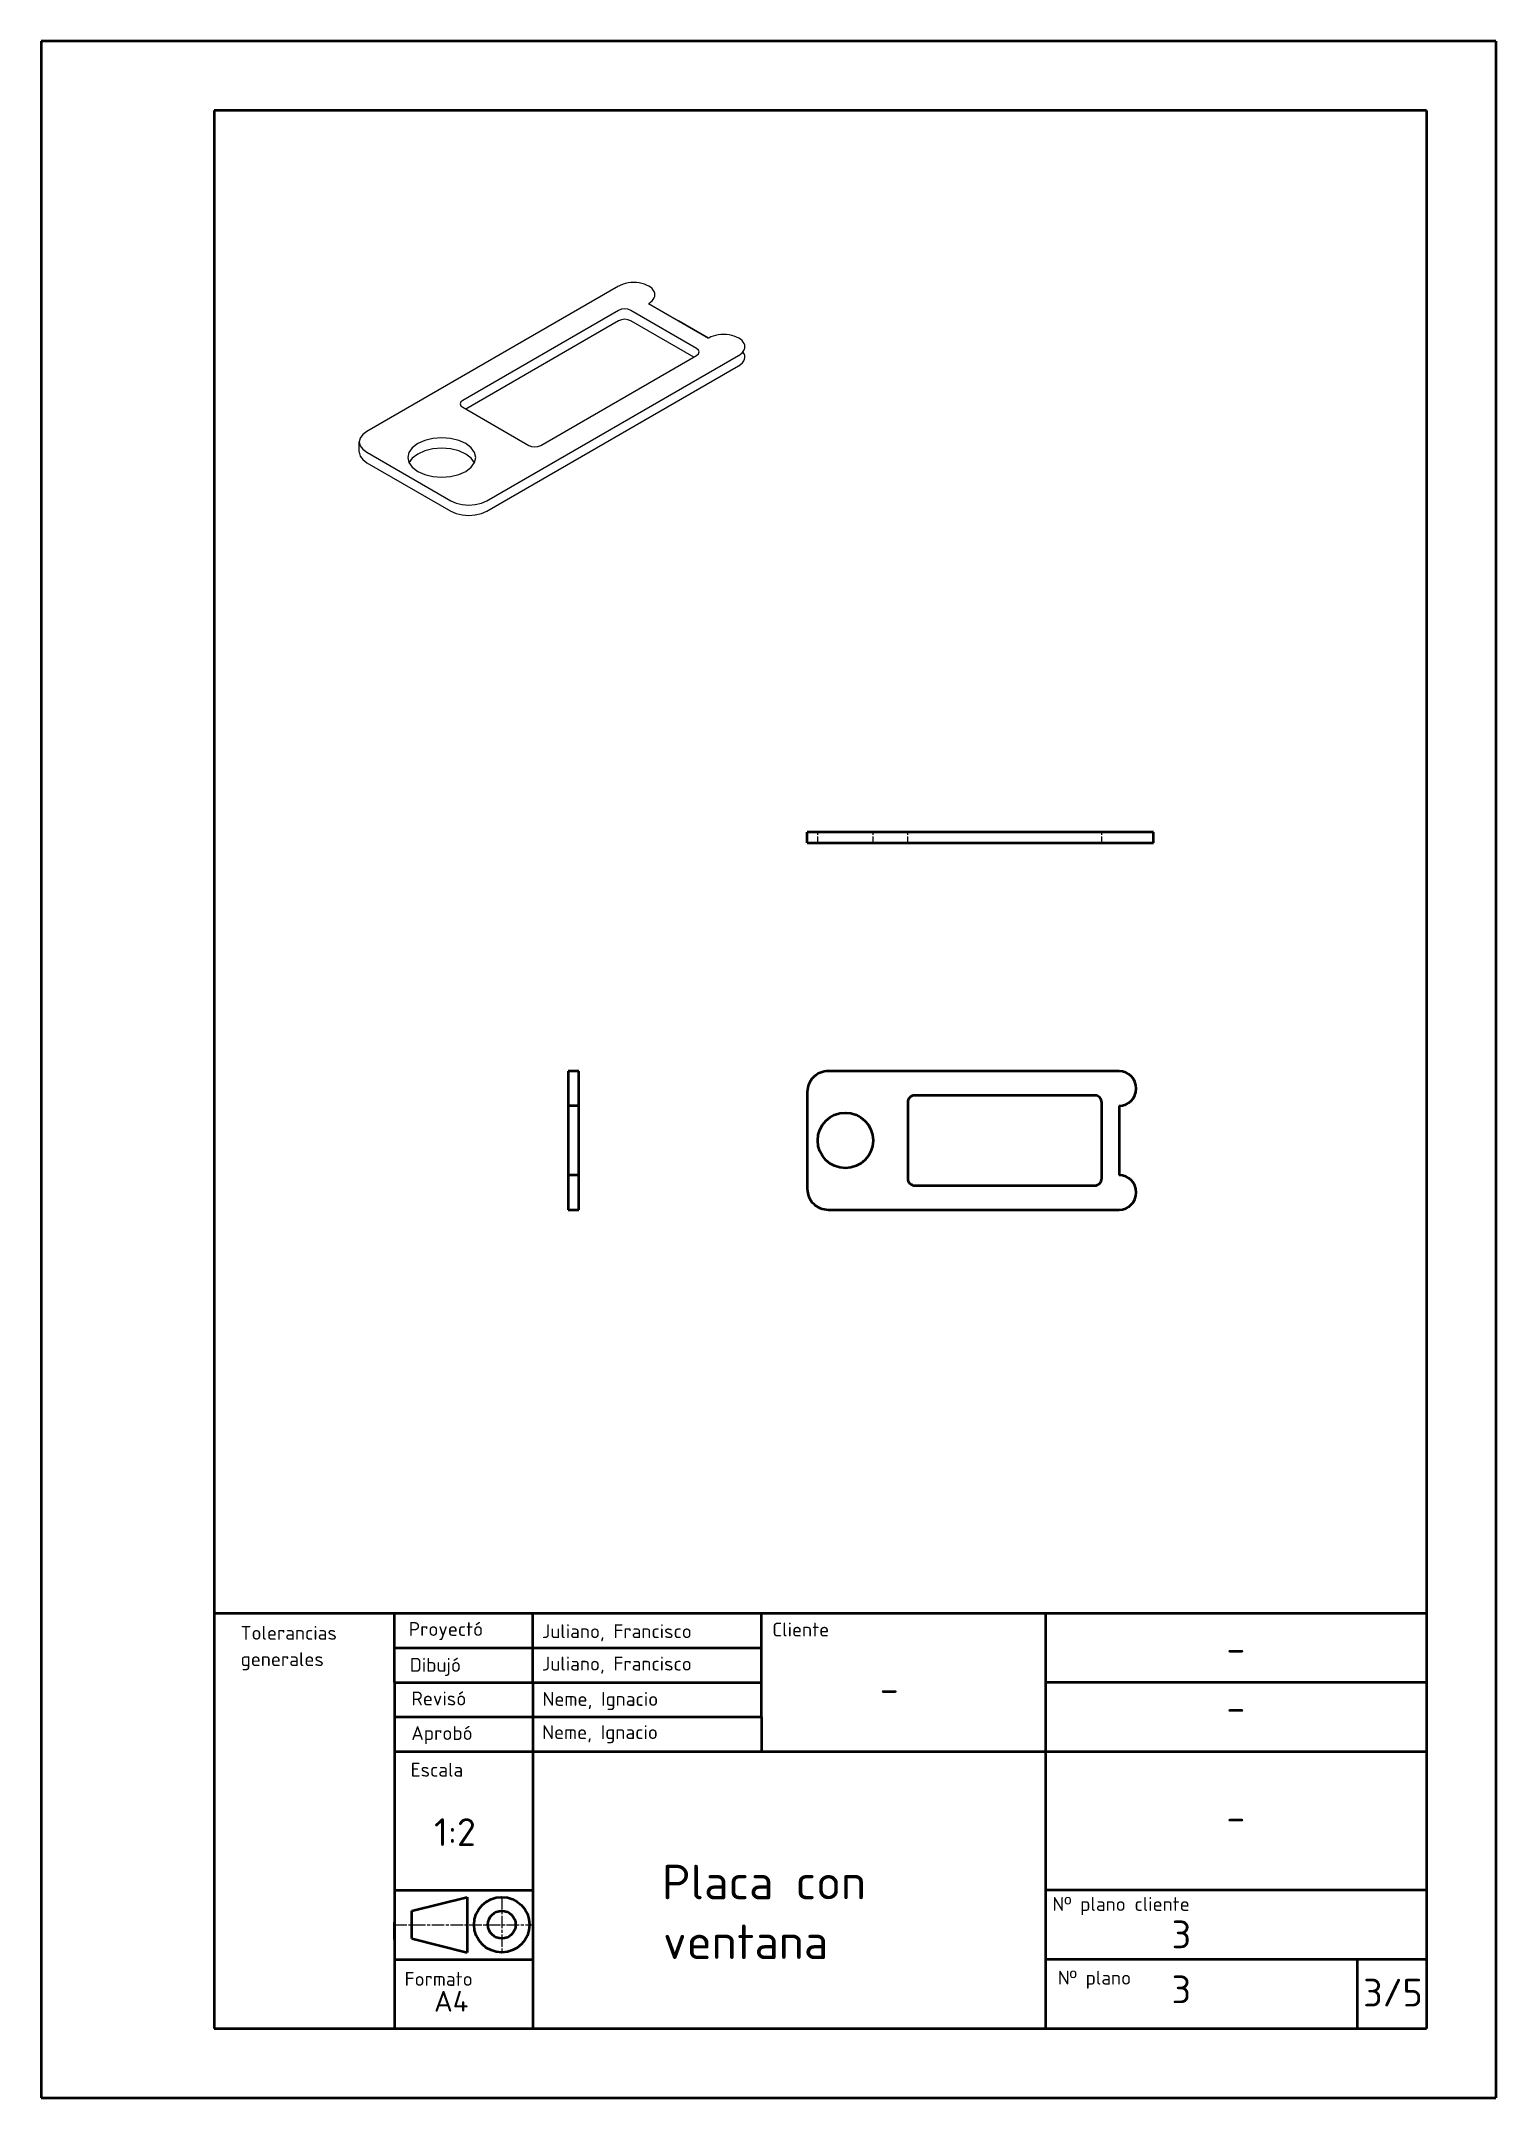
# Model space of a CAD drawing. Header units: millimetres. Extents: x 2667 to 2877, y 1860 to 2157.
import ezdxf

# ---------------------------------------------------------------- set-up
doc = ezdxf.new("R2010")
doc.units = ezdxf.units.MM
doc.header["$LTSCALE"] = 0.075
doc.linetypes.add('ACAD_ISO02W100', pattern=[15, 12, -3])
doc.linetypes.add('ACAD_ISO08W100', pattern=[36, 24, -3, 6, -3])
doc.layers.get('0').update_dxf_attribs({"lineweight": 50})
doc.layers.add('Capa1', color=7, linetype='Continuous')
doc.layers.add('capaCotas', color=7, linetype='Continuous', lineweight=25)
doc.styles.get("Standard").update_dxf_attribs({"font": 'isocpeur.ttf', "height": 2})

msp = doc.modelspace()

# ---------------------------------------------------------------- linework, layer by layer
for p, q in [((2876.74, 2157.5), (2666.74, 2157.5)), ((2666.74, 2157.5), (2666.74, 1860.5)), ((2876.74, 2157.5), (2876.74, 1860.5)), ((2866.74, 2147.5), (2691.74, 2147.5)), ((2691.74, 2147.5), (2691.74, 1870.5)), ((2866.74, 2147.5), (2866.74, 1870.5)), ((2807.34, 2043.25), (2777.34, 2043.25)), ((2777.34, 2041.75), (2777.34, 2043.25)), ((2777.34, 2041.75), (2827.34, 2041.75)), ((2777.34, 2041.75), (2778.84, 2041.75)), ((2778.84, 2041.75), (2786.84, 2041.75)), ((2827.34, 2043.25), (2807.34, 2043.25)), ((2827.34, 2041.75), (2827.34, 2043.25)), ((2744.34, 2008.75), (2742.84, 2008.75)), ((2742.84, 2008.75), (2742.84, 1988.75)), ((2744.34, 1988.75), (2744.34, 2008.75)), ((2744.34, 2003.75), (2742.84, 2003.75)), ((2822.34, 2003.75), (2822.34, 1993.75)), ((2744.34, 1993.75), (2742.84, 1993.75)), ((2742.84, 1988.75), (2744.34, 1988.75)), ((2691.74, 1930.5), (2866.74, 1930.5)), ((2717.74, 1920.5), (2717.74, 1930.5)), ((2737.74, 1920.5), (2737.74, 1930.5)), ((2770.74, 1915.5), (2770.74, 1930.5)), ((2801.74, 1930.5), (2811.74, 1930.5)), ((2811.74, 1930.5), (2811.74, 1870.5)), ((2717.74, 1925.5), (2760.74, 1925.5)), ((2760.74, 1925.5), (2770.74, 1925.5)), ((2717.74, 1920.5), (2760.74, 1920.5)), ((2717.74, 1920.5), (2717.74, 1870.5)), ((2737.74, 1920.5), (2737.74, 1870.5)), ((2760.74, 1920.5), (2770.74, 1920.5)), ((2866.74, 1920.5), (2811.74, 1920.5)), ((2717.74, 1915.5), (2760.74, 1915.5)), ((2760.74, 1915.5), (2770.74, 1915.5)), ((2770.74, 1915.5), (2770.74, 1910.5)), ((2717.74, 1910.5), (2760.74, 1910.5)), ((2760.74, 1910.5), (2801.74, 1910.5)), ((2801.74, 1910.5), (2866.74, 1910.5)), ((2717.74, 1890.5), (2737.74, 1890.5)), ((2720.24, 1887.5), (2728.24, 1889.5)), ((2728.24, 1889.5), (2728.24, 1881.5)), ((2866.74, 1890.5), (2811.74, 1890.5)), ((2720.24, 1883.5), (2720.24, 1887.5)), ((2717.74, 1883.37), (2717.74, 1885.87)), ((2717.74, 1883.37), (2717.74, 1880.5)), ((2720.24, 1883.5), (2728.24, 1881.5)), ((2717.74, 1880.5), (2737.74, 1880.5)), ((2717.74, 1880.5), (2717.74, 1880.5)), ((2717.74, 1880.5), (2720.24, 1880.5)), ((2866.74, 1880.5), (2811.74, 1880.5)), ((2866.74, 1880.5), (2856.74, 1880.5)), ((2856.74, 1880.5), (2856.74, 1870.5)), ((2691.74, 1870.5), (2866.74, 1870.5)), ((2666.74, 1860.5), (2876.74, 1860.5))]:
    msp.add_line(p, q)
msp.add_lwpolyline([(2822.34, 2008.75), (2780.34, 2008.75, 0.414214), (2777.34, 2005.75), (2777.34, 1991.75, 0.414214), (2780.34, 1988.75), (2822.34, 1988.75)], format="xyb")
msp.add_lwpolyline([(2792.84, 1992.25), (2818.84, 1992.25, 0.414214), (2819.84, 1993.25), (2819.84, 2004.25, 0.414214), (2818.84, 2005.25), (2792.84, 2005.25, 0.414214), (2791.84, 2004.25), (2791.84, 1993.25, 0.414214)], format="xyb", close=True)
for centre, radius in [((2782.84, 1998.75), 4), ((2733.24, 1885.5), 4), ((2733.24, 1885.5), 2)]:
    msp.add_circle(centre, radius)
for centre in [(2822.34, 2006.25), (2822.34, 1991.25)]:
    msp.add_ellipse(centre, major_axis=(0, 2.5), ratio=1, start_param=3.141593, end_param=6.283185)
at = {"layer": 'capaCotas'}
for p, q in [((2754.44, 2119.62), (2763.1, 2114.62)), ((2763.1, 2114.62), (2758.77, 2117.12)), ((2712.66, 2098.12), (2712.66, 2099.62))]:
    msp.add_line(p, q, dxfattribs=at)
at = {"layer": 'capaCotas', "linetype": 'ACAD_ISO02W100'}
for p, q in [((2778.84, 2041.75), (2778.84, 2043.25)), ((2786.84, 2041.75), (2786.84, 2043.25)), ((2791.84, 2041.75), (2791.84, 2043.25)), ((2819.84, 2041.75), (2819.84, 2043.25))]:
    msp.add_line(p, q, dxfattribs=at)
at = {"layer": 'capaCotas', "color": 0, "linetype": 'ACAD_ISO08W100', "lineweight": 25}
for p, q in [((2733.24, 1889.5), (2733.24, 1881.5)), ((2717.74, 1885.5), (2737.74, 1885.5))]:
    msp.add_line(p, q, dxfattribs=at)
at = {"layer": 'capaCotas'}
for points in [[(2750.11, 2122.12), (2713.74, 2101.12), (2713.16, 2100.68), (2712.79, 2100.17), (2712.66, 2099.62), (2712.79, 2099.07), (2713.16, 2098.56), (2713.74, 2098.12), (2725.87, 2091.12), (2726.63, 2090.78), (2727.51, 2090.57), (2728.46, 2090.5), (2729.41, 2090.57), (2730.3, 2090.78), (2731.06, 2091.12), (2767.43, 2112.12)], [(2760.94, 2111.87), (2751.85, 2117.12), (2751.45, 2117.27), (2750.98, 2117.33), (2750.51, 2117.27), (2750.11, 2117.12), (2728.03, 2104.37)], [(2712.66, 2098.12), (2712.79, 2097.57), (2713.16, 2097.06), (2713.74, 2096.62), (2725.87, 2089.62), (2726.63, 2089.28), (2727.51, 2089.07), (2728.46, 2089), (2729.41, 2089.07), (2730.3, 2089.28), (2731.06, 2089.62), (2767.43, 2110.62)], [(2729.3, 2096.6), (2728.81, 2097.28), (2728.03, 2097.87), (2727.02, 2098.32), (2725.83, 2098.6), (2724.57, 2098.7), (2723.3, 2098.6), (2722.12, 2098.32), (2721.1, 2097.87), (2720.32, 2097.28), (2719.83, 2096.6)]]:
    msp.add_lwpolyline(points, dxfattribs=at)
for points in [[(2761.37, 2112.12), (2761.64, 2112.35), (2761.73, 2112.62), (2761.64, 2112.89), (2761.37, 2113.12), (2751.85, 2118.62), (2751.45, 2118.77), (2750.98, 2118.83), (2750.51, 2118.77), (2750.11, 2118.62), (2727.6, 2105.62), (2727.33, 2105.39), (2727.24, 2105.12), (2727.33, 2104.85), (2727.6, 2104.62), (2737.12, 2099.12), (2737.52, 2098.97), (2737.99, 2098.91), (2738.46, 2098.97), (2738.86, 2099.12)], [(2728.03, 2099.37), (2727.02, 2099.82), (2725.83, 2100.1), (2724.57, 2100.2), (2723.3, 2100.1), (2722.12, 2099.82), (2721.1, 2099.37), (2720.32, 2098.78), (2719.83, 2098.1), (2719.67, 2097.37), (2719.83, 2096.64), (2720.32, 2095.96), (2721.1, 2095.37), (2722.12, 2094.92), (2723.3, 2094.64), (2724.57, 2094.54), (2725.83, 2094.64), (2727.02, 2094.92), (2728.03, 2095.37), (2728.81, 2095.96), (2729.3, 2096.64), (2729.47, 2097.37), (2729.3, 2098.1), (2728.81, 2098.78)]]:
    msp.add_lwpolyline(points, close=True, dxfattribs=at)
for centre, start_param, end_param in [((2752.28, 2120.87), 2.356194, 5.497787), ((2765.27, 2113.37), 2.356194, 5.497787), ((2765.27, 2111.87), 8.63938, 9.862927)]:
    msp.add_ellipse(centre, major_axis=(-3.06, 0), ratio=0.57735, start_param=start_param, end_param=end_param, dxfattribs=at)

# ---------------------------------------------------------------- texts
for s, height, p in [('Tolerancias', 2, (2695.53, 1926.65)), ('Proyectó', 2, (2719.8, 1927.2)), ('Juliano, Francisco', 2, (2739.02, 1926.88)), ('Cliente', 2, (2772.28, 1927.12)), ('generales', 2, (2695.53, 1922.85)), ('-', 4, (2837.84, 1923.4)), ('Dibujó', 2, (2719.97, 1922.02)), ('Juliano, Francisco', 2, (2739.02, 1922.2)), ('Revisó', 2, (2720.19, 1917.17)), ('Neme, Ignacio', 2, (2739.11, 1917.1)), ('-', 4, (2787.81, 1917.58)), ('-', 4, (2837.84, 1914.86)), ('Aprobó', 2, (2720.18, 1912.18)), ('Neme, Ignacio', 2, (2739.06, 1912.31)), ('Escala ', 2, (2720.08, 1906.88)), ('1:2', 4, (2723.46, 1896.87)), ('-', 4, (2837.84, 1899.02)), ('Placa con', 5, (2756.36, 1889.16)), ('Nº plano cliente', 2, (2812.72, 1887.49)), ('3', 4, (2829.94, 1882.1)), ('ventana', 5, (2756.51, 1880.54)), ('Formato', 2, (2719.21, 1876.67)), ('Nº plano ', 2, (2813.5, 1876.85)), ('3', 4, (2829.93, 1874.16)), ('A4', 3, (2723.46, 1872.95))]:
    msp.add_text(s, height=height).set_placement(p)
at = {"layer": 'Capa1', "lineweight": 35}
msp.add_text('3/5', height=4, dxfattribs=at).set_placement((2857.58, 1873.69))

doc.saveas('drawing.dxf')
